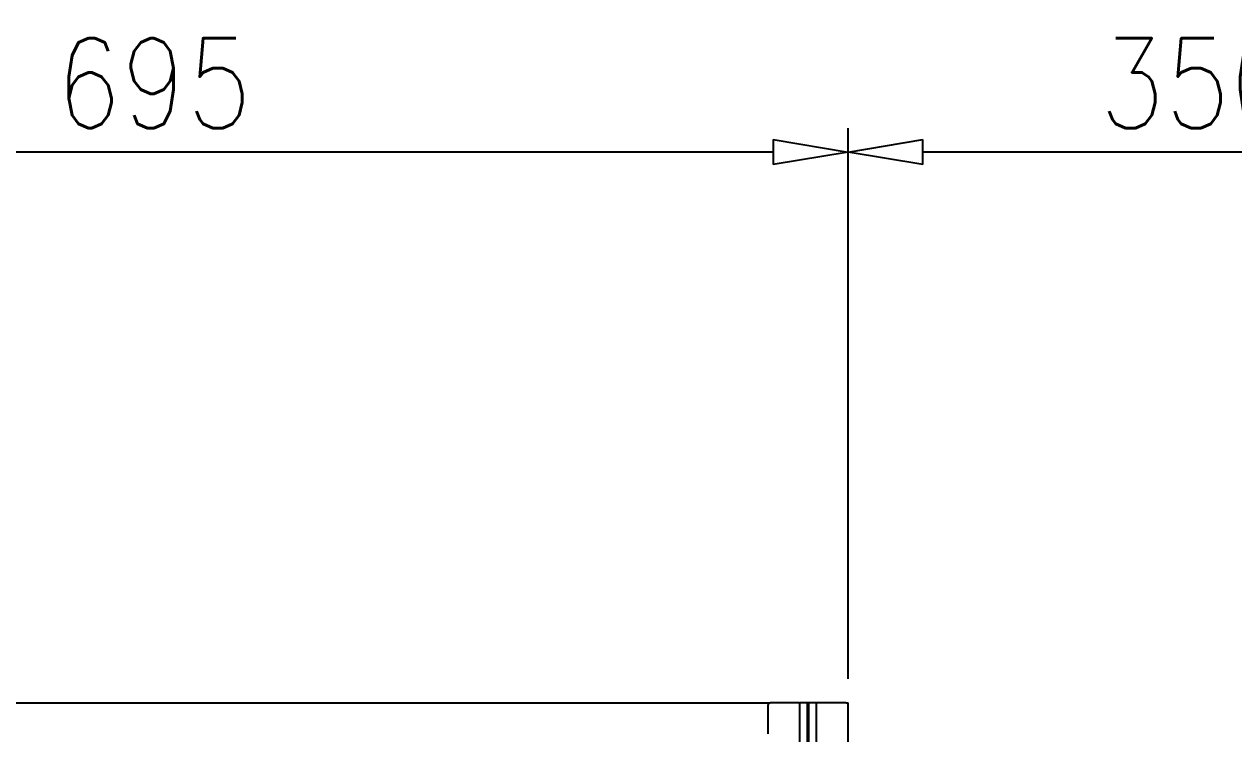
# Model space of a CAD drawing. Header units: millimetres. Extents: x 0 to 7722, y 0 to 5460.
# Drawn here: x 3950 to 4555, y 2519 to 2875 of the extents above; entities that cross this region are included whole.
import ezdxf

# ---------------------------------------------------------------- set-up
doc = ezdxf.new("R2010")
doc.units = ezdxf.units.MM
doc.header["$LTSCALE"] = 5
doc.layers.get('0').update_dxf_attribs({"linetype": 'CONTINUOUS'})
doc.layers.get('Defpoints').update_dxf_attribs({"linetype": 'CONTINUOUS'})
doc.styles.add('DIM', font='romans.shx', dxfattribs={"width": 0.85})
doc.dimstyles.new('KOCPSM$0', dxfattribs={"dimtxt": 3, "dimasz": 2.5, "dimexe": 0.8, "dimexo": 0.8, "dimgap": 0.8, "dimtad": 1, "dimdsep": 46, "dimtxsty": 'DIM', "dimblk": 'CLOSEDBLANK', "dimcen": 0, "dimclrd": 4, "dimclre": 4, "dimclrt": 7, "dimazin": 2, "dimtfac": 1, "dimtmove": 0, "dimatfit": 3, "dimldrblk": 'CLOSEDBLANK', "dimfxl": 1, "dimarcsym": 0})

# ---------------------------------------------------------------- blocks, each defined once
blk = doc.blocks.new('_ClosedBlank')
at = {"color": 0, "linetype": 'ByBlock', "lineweight": -2}
for p, q in [((-1, 0.167), (0, 0)), ((-1, 0.167), (-1, -0.167)), ((0, 0), (-1, -0.167))]:
    blk.add_line(p, q, dxfattribs=at)
blk = doc.blocks.new('*D15')
at = {"color": 4, "linetype": 'ByBlock', "lineweight": -2, "transparency": 16777216}
for p, q in [((4362.13, 2546.89), (4362.13, 2822.65)), ((4712.13, 2332.89), (4712.13, 2822.65)), ((4674.63, 2810.65), (4399.63, 2810.65))]:
    blk.add_line(p, q, dxfattribs=at)
at = {"layer": 'Defpoints', "color": 0, "transparency": 16777216}
for p in [(4362.13, 2810.65), (4362.13, 2534.89), (4712.13, 2320.89)]:
    blk.add_point(p, dxfattribs=at)
at = {"color": 4, "lineweight": -2, "transparency": 16777216, "xscale": 37.5, "yscale": 37.5, "zscale": 37.5, "rotation": 180}
blk.add_blockref('_ClosedBlank', (4362.13, 2810.65), dxfattribs=at)
at = {"color": 4, "lineweight": -2, "transparency": 16777216, "xscale": 37.5, "yscale": 37.5, "zscale": 37.5}
blk.add_blockref('_ClosedBlank', (4712.13, 2810.65), dxfattribs=at)
at = {"color": 7, "transparency": 16777216, "insert": (4537.13, 2845.15), "char_height": 45, "attachment_point": 5, "style": 'DIM'}
blk.add_mtext('350', dxfattribs=at)
blk = doc.blocks.new('*D16')
at = {"color": 4, "linetype": 'ByBlock', "lineweight": -2, "transparency": 16777216}
for p, q in [((3667.13, 2561.89), (3667.13, 2822.65)), ((4362.13, 2546.89), (4362.13, 2822.65)), ((4324.63, 2810.65), (3704.63, 2810.65))]:
    blk.add_line(p, q, dxfattribs=at)
at = {"layer": 'Defpoints', "color": 0, "transparency": 16777216}
for p in [(3667.13, 2810.65), (3667.13, 2549.89), (4362.13, 2534.89)]:
    blk.add_point(p, dxfattribs=at)
at = {"color": 4, "lineweight": -2, "transparency": 16777216, "xscale": 37.5, "yscale": 37.5, "zscale": 37.5, "rotation": 180}
blk.add_blockref('_ClosedBlank', (3667.13, 2810.65), dxfattribs=at)
at = {"color": 4, "lineweight": -2, "transparency": 16777216, "xscale": 37.5, "yscale": 37.5, "zscale": 37.5}
blk.add_blockref('_ClosedBlank', (4362.13, 2810.65), dxfattribs=at)
at = {"color": 7, "transparency": 16777216, "insert": (4014.63, 2845.15), "char_height": 45, "attachment_point": 5, "style": 'DIM'}
blk.add_mtext('695', dxfattribs=at)

msp = doc.modelspace()

# ---------------------------------------------------------------- linework, layer by layer
for p, q in [((3707.132, 2534.894), (4322.132, 2534.894)), ((4322.132, 2534.894), (4323.132, 2534.894)), ((4322.132, 2534.894), (4322.132, 2533.894)), ((4322.132, 2519.344), (4322.132, 2533.894)), ((4337.682, 2534.894), (4323.132, 2534.894)), ((4337.682, 2534.894), (4337.982, 2534.894)), ((4341.828, 2534.894), (4337.982, 2534.894)), ((4337.982, 1299.894), (4337.982, 2534.894)), ((4342.132, 2534.894), (4341.828, 2534.894)), ((4341.828, 1299.894), (4341.828, 2534.894)), ((4342.437, 2534.894), (4342.132, 2534.894)), ((4342.132, 1299.894), (4342.132, 2534.894)), ((4346.282, 2534.894), (4342.437, 2534.894)), ((4342.437, 1299.894), (4342.437, 2534.894)), ((4346.282, 2534.894), (4346.582, 2534.894)), ((4346.282, 1299.894), (4346.282, 2534.894)), ((4361.132, 2534.894), (4346.582, 2534.894)), ((4361.132, 2534.894), (4362.132, 2534.894)), ((4362.132, 1299.894), (4362.132, 2534.894))]:
    msp.add_line(p, q)

# ---------------------------------------------------------------- dimensions: what is measured, and where the dimension line sits
for base, p1, p2, picture, middle in [((3667.132, 2810.651), (4362.132, 2534.894), (3667.132, 2549.894), '*D16', (4014.632, 2845.151)), ((4362.132, 2810.651), (4712.132, 2320.894), (4362.132, 2534.894), '*D15', (4537.132, 2845.151))]:
    dim = msp.add_linear_dim(base=base, p1=p1, p2=p2, dimstyle='KOCPSM$0', override={"dimscale": 15, "dimfxl": 0.8, "dimarcsym": 1})
    dim.commit()
    dim.dimension.update_dxf_attribs({"geometry": picture, "text_midpoint": middle})

doc.saveas('drawing.dxf')
